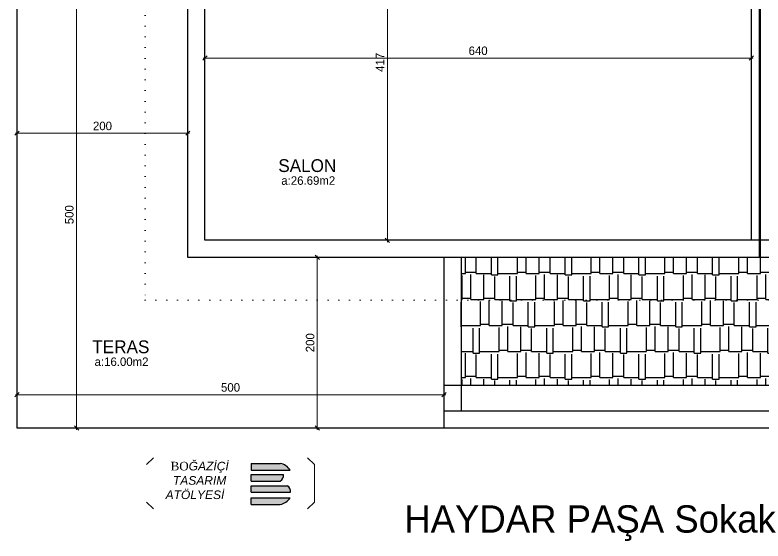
# Model space of a CAD drawing. Header units: centimetres. Extents: x 562865 to 1310255, y -148070 to 32737.
# Drawn here: x 591766 to 592642, y 4167 to 4783 of the extents above; entities that cross this region are included whole.
import ezdxf
from ezdxf.enums import TextEntityAlignment as Align

# ---------------------------------------------------------------- set-up
doc = ezdxf.new("R2010")
doc.units = ezdxf.units.CM
doc.header["$LTSCALE"] = 2.5
doc.linetypes.add('DOT', pattern=[0.25, 0, -0.25])
doc.layers.get('0').update_dxf_attribs({"color": 86})
for name, color, linetype, lineweight in [('_grns-03_Arka', 33, 'Continuous', 0), ('ADAKENARI', 18, 'Continuous', 5), ('DUVAR', 4, 'Continuous', 30), ('GÖRÜNÜŞLER', 96, 'Continuous', 25), ('iç ölçü', 106, 'Continuous', 18), ('kolon', 1, 'Continuous', 53), ('Z_YOL_ADI', 7, 'Continuous', 0)]:
    doc.layers.add(name, color=color, linetype=linetype, lineweight=lineweight)
doc.layers.add('alan', color=7, linetype='Continuous')
doc.layers.add('mahal', color=7, linetype='Continuous')
doc.styles.add('autodim', font='times.ttf')
doc.styles.add('PINAR', font='comic.ttf')
doc.dimstyles.new('TEMİZ ÖLÇÜ', dxfattribs={"dimtxt": 10, "dimasz": 5, "dimexe": 1.8, "dimexo": 0.625, "dimgap": 3, "dimtad": 1, "dimdec": 0, "dimrnd": 0.5, "dimzin": 1, "dimdsep": 46, "dimtxsty": 'PINAR', "dimblk": 'OBLIQUE', "dimcen": 0.9, "dimdle": 2, "dimclrd": 256, "dimclre": 256, "dimclrt": 7, "dimadec": 0, "dimazin": 0, "dimtfac": 1, "dimtdec": 0, "dimtofl": 0, "dimtmove": 2, "dimatfit": 2, "dimfxl": 10, "dimfxlon": 1, "dimlwd": -1, "dimlwe": -1, "dimarcsym": 0})

# ---------------------------------------------------------------- blocks, each defined once
blk = doc.blocks.new('_Oblique')
at = {"color": 0, "linetype": 'ByBlock', "lineweight": -2}
blk.add_line((-0.5, -0.5), (0.5, 0.5), dxfattribs=at)
blk = doc.blocks.new('*D554')
at = {"layer": 'Defpoints', "color": 0}
for p in [(592155.99, 4936.28), (592155.99, 4519.28), (592202.27, 4519.28)]:
    blk.add_point(p, dxfattribs=at)
at = {"layer": 'iç ölçü'}
for p, q in [((592197.27, 4936.28), (592204.07, 4936.28)), ((592202.27, 4938.28), (592202.27, 4517.28)), ((592197.27, 4519.28), (592204.07, 4519.28))]:
    blk.add_line(p, q, dxfattribs=at)
at = {"layer": 'iç ölçü', "linetype": 'ByBlock', "xscale": 5, "yscale": 5, "zscale": 5}
for p, rotation in [((592202.27, 4936.28), 90), ((592202.27, 4519.28), 270)]:
    blk.add_blockref('_Oblique', p, dxfattribs=dict(at, rotation=rotation))
at = {"layer": 'iç ölçü', "color": 7, "insert": (592193.76, 4727.78), "char_height": 10, "attachment_point": 5, "rotation": 90, "style": 'PINAR'}
blk.add_mtext('417', dxfattribs=at)
blk = doc.blocks.new('*D555')
at = {"layer": 'Defpoints', "color": 0}
for p in [(591988.58, 4761.41), (592628.58, 4761.41), (591988.58, 4732.78)]:
    blk.add_point(p, dxfattribs=at)
at = {"layer": 'iç ölçü'}
for p, q in [((592630.58, 4732.78), (591986.58, 4732.78)), ((591988.58, 4737.78), (591988.58, 4730.98)), ((592628.58, 4737.78), (592628.58, 4730.98))]:
    blk.add_line(p, q, dxfattribs=at)
at = {"layer": 'iç ölçü', "linetype": 'ByBlock', "xscale": 5, "yscale": 5, "zscale": 5, "rotation": 180}
blk.add_blockref('_Oblique', (591988.58, 4732.78), dxfattribs=at)
at = {"layer": 'iç ölçü', "linetype": 'ByBlock', "xscale": 5, "yscale": 5, "zscale": 5}
blk.add_blockref('_Oblique', (592628.58, 4732.78), dxfattribs=at)
at = {"layer": 'iç ölçü', "color": 7, "insert": (592308.58, 4741.3), "char_height": 10, "attachment_point": 5, "style": 'PINAR'}
blk.add_mtext('640', dxfattribs=at)
blk = doc.blocks.new('A$C1BDB261E')
at = {"layer": 'DUVAR'}
h = blk.add_hatch(color=41, dxfattribs=at)
h.dxf.hatch_style = 1
h.paths.add_polyline_path([(195.7, 57.1), (210.2, 57.1, 0.202686), (195.7, 66.8), (153.1, 66.8), (153.1, 57.1)])
h.paths.add_polyline_path([(153.1, 50.6), (153.1, 40.9), (195.7, 40.9, 0.299894), (200.5, 50.6), (195.7, 50.6)])
h.paths.add_polyline_path([(210.7, 24.4, 0.299894), (205.8, 34.1), (201, 34.1), (153.1, 34.1), (153.1, 24.4)])
h.paths.add_polyline_path([(195.7, 6.7, 0.202686), (210.2, 16.4), (195.7, 16.4), (153.1, 16.4), (153.1, 6.7)])
at = {"layer": '_grns-03_Arka'}
for p, q in [((0, 65), (10, 75)), ((245.7, 65), (235.7, 75)), ((245.7, 65), (245.7, 10)), ((10, 0), (0, 10)), ((235.7, 0), (245.7, 10))]:
    blk.add_line(p, q, dxfattribs=at)
at = {"layer": 'DUVAR', "color": 41}
for p, q in [((153.1, 66.8), (153.1, 57.1)), ((153.1, 66.8), (195.7, 66.8)), ((153.1, 57.1), (195.7, 57.1)), ((195.7, 57.1), (210.2, 57.1)), ((153.1, 40.9), (153.1, 50.6)), ((153.1, 50.6), (195.7, 50.6)), ((195.7, 50.6), (200.5, 50.6)), ((153.1, 40.9), (195.7, 40.9)), ((153.1, 24.4), (153.1, 34.1)), ((153.1, 34.1), (201, 34.1)), ((201, 34.1), (205.8, 34.1)), ((153.1, 24.4), (210.7, 24.4)), ((153.1, 6.7), (153.1, 16.4)), ((153.1, 16.4), (195.7, 16.4)), ((195.7, 16.4), (210.2, 16.4)), ((153.1, 6.7), (195.7, 6.7))]:
    blk.add_line(p, q, dxfattribs=at)
for centre, radius, start, end in [((191.5, 44.7), 22.4, 33.3943, 79.2256), ((190.8, 49.4), 9.84, 300.0476, 6.8223), ((200.9, 25.6), 9.84, 353.1777, 59.9524), ((191.5, 28.7), 22.4, 280.7744, 326.6057)]:
    blk.add_arc(centre, radius, start, end, dxfattribs=at)
at = {"insert": (22.8, 69.1), "char_height": 12.589, "width": 119.549, "attachment_point": 1, "style": 'autodim'}
blk.add_mtext('\\pi12.452;BO{\\fArial|b0|i1|c162|p34;ĞAZİÇİ \\P\\pi15.789;TASARIM \\P\\pi5.1217;ATÖLYESİ}', dxfattribs=at)
blk = doc.blocks.new('*D612')
at = {"layer": 'Defpoints', "color": 0}
for p in [(591768.58, 4377.59), (592268.58, 4377.59), (591768.58, 4338.37)]:
    blk.add_point(p, dxfattribs=at)
at = {"layer": 'iç ölçü'}
for p, q in [((592270.58, 4338.37), (591766.58, 4338.37)), ((591768.58, 4343.37), (591768.58, 4336.57)), ((592268.58, 4343.37), (592268.58, 4336.57))]:
    blk.add_line(p, q, dxfattribs=at)
at = {"layer": 'iç ölçü', "linetype": 'ByBlock', "xscale": 5, "yscale": 5, "zscale": 5, "rotation": 180}
blk.add_blockref('_Oblique', (591768.58, 4338.37), dxfattribs=at)
at = {"layer": 'iç ölçü', "linetype": 'ByBlock', "xscale": 5, "yscale": 5, "zscale": 5}
blk.add_blockref('_Oblique', (592268.58, 4338.37), dxfattribs=at)
at = {"layer": 'iç ölçü', "color": 7, "insert": (592018.58, 4346.84), "char_height": 10, "attachment_point": 5, "style": 'PINAR'}
blk.add_mtext('500', dxfattribs=at)
blk = doc.blocks.new('*D613')
at = {"layer": 'Defpoints', "color": 0}
for p in [(591838.25, 4799.28), (591868.58, 4799.28), (591852.79, 4299.28)]:
    blk.add_point(p, dxfattribs=at)
at = {"layer": 'iç ölçü'}
for p, q in [((591843.25, 4799.28), (591836.45, 4799.28)), ((591838.25, 4297.28), (591838.25, 4801.28)), ((591843.25, 4299.28), (591836.45, 4299.28))]:
    blk.add_line(p, q, dxfattribs=at)
at = {"layer": 'iç ölçü', "linetype": 'ByBlock', "xscale": 5, "yscale": 5, "zscale": 5}
for p, rotation in [((591838.25, 4799.28), 90), ((591838.25, 4299.28), 270)]:
    blk.add_blockref('_Oblique', p, dxfattribs=dict(at, rotation=rotation))
at = {"layer": 'iç ölçü', "color": 7, "insert": (591829.78, 4549.28), "char_height": 10, "attachment_point": 5, "rotation": 90, "style": 'PINAR'}
blk.add_mtext('500', dxfattribs=at)
blk = doc.blocks.new('*D614')
at = {"layer": 'Defpoints', "color": 0}
for p in [(592085.35, 4499.28), (592085.35, 4299.28), (592120.23, 4299.28)]:
    blk.add_point(p, dxfattribs=at)
at = {"layer": 'iç ölçü'}
for p, q in [((592115.23, 4499.28), (592122.03, 4499.28)), ((592120.23, 4501.28), (592120.23, 4297.28)), ((592115.23, 4299.28), (592122.03, 4299.28))]:
    blk.add_line(p, q, dxfattribs=at)
at = {"layer": 'iç ölçü', "linetype": 'ByBlock', "xscale": 5, "yscale": 5, "zscale": 5}
for p, rotation in [((592120.23, 4499.28), 90), ((592120.23, 4299.28), 270)]:
    blk.add_blockref('_Oblique', p, dxfattribs=dict(at, rotation=rotation))
at = {"layer": 'iç ölçü', "color": 7, "insert": (592111.84, 4399.28), "char_height": 10, "attachment_point": 5, "rotation": 90, "style": 'PINAR'}
blk.add_mtext('200', dxfattribs=at)
blk = doc.blocks.new('*D615')
at = {"layer": 'Defpoints', "color": 0}
for p in [(591768.58, 4644.85), (591768.58, 4623.07), (591968.58, 4623.07)]:
    blk.add_point(p, dxfattribs=at)
at = {"layer": 'iç ölçü'}
for p, q in [((591970.58, 4644.85), (591766.58, 4644.85)), ((591768.58, 4639.85), (591768.58, 4646.65)), ((591968.58, 4639.85), (591968.58, 4646.65))]:
    blk.add_line(p, q, dxfattribs=at)
at = {"layer": 'iç ölçü', "linetype": 'ByBlock', "xscale": 5, "yscale": 5, "zscale": 5, "rotation": 180}
blk.add_blockref('_Oblique', (591768.58, 4644.85), dxfattribs=at)
at = {"layer": 'iç ölçü', "linetype": 'ByBlock', "xscale": 5, "yscale": 5, "zscale": 5}
blk.add_blockref('_Oblique', (591968.58, 4644.85), dxfattribs=at)
at = {"layer": 'iç ölçü', "color": 7, "insert": (591868.58, 4653.24), "char_height": 10, "attachment_point": 5, "style": 'PINAR'}
blk.add_mtext('200', dxfattribs=at)

msp = doc.modelspace()

# ---------------------------------------------------------------- hatches: boundary and pattern name
at = {"layer": 'GÖRÜNÜŞLER'}
h = msp.add_hatch(dxfattribs=at)
h.set_pattern_fill('AR-RSHKE,_O', color=256, scale=0.1)
h.set_pattern_definition([(0, (0, 0), (64.77, 30.48), [15.24, -12.7, 17.78, -7.62, 22.86, -10.16]), (0, (15.24, 1.27), (64.77, 30.48), [12.7, -48.26, 10.16, -15.24]), (0, (45.72, -1.905), (64.77, 30.48), [7.62, -78.74]), (90, (0, 0), (-21.59, 30.48), [29.21, -92.71]), (90, (15.24, 0), (-21.59, 30.48), [28.575, -93.345]), (90, (27.94, 0), (-21.59, 30.48), [26.67, -95.25]), (90, (45.72, -1.905), (-21.59, 30.48), [29.21, -92.71]), (90, (53.34, -1.905), (-21.59, 30.48), [29.21, -92.71]), (90, (76.2, 0), (-21.59, 30.48), [27.94, -93.98])])
h.paths.add_polyline_path([(592988.58, 4449.28), (592288.58, 4449.28), (592288.58, 4349.28), (592988.58, 4349.28)])
h.paths.add_polyline_path([(592988.58, 4499.28), (592288.58, 4499.28), (592288.58, 4449.28), (592988.58, 4449.28)])

# ---------------------------------------------------------------- linework, layer by layer
at = {"layer": 'ADAKENARI', "color": 2, "linetype": 'DOT', "ltscale": 20}
msp.add_lwpolyline([(593358.58, 6723.28), (591918.58, 6723.28), (591918.58, 4449.28), (593358.58, 4449.28)], close=True, dxfattribs=at)
at = {"layer": 'DUVAR'}
for p, q in [((591768.58, 4299.28), (591768.58, 6873.28)), ((591968.58, 4499.28), (591968.58, 6673.28)), ((591988.58, 4519.28), (591988.58, 6653.28)), ((592628.58, 5316.28), (592628.58, 4519.28)), ((593288.58, 4519.28), (591988.58, 4519.28)), ((593308.58, 4499.28), (591968.58, 4499.28)), ((592268.58, 4499.28), (592268.58, 4299.28)), ((592288.58, 4499.28), (592288.58, 4319.28)), ((593008.58, 4349.28), (592268.58, 4349.28)), ((593008.58, 4319.28), (592268.58, 4319.28)), ((593508.58, 4299.28), (591768.58, 4299.28))]:
    msp.add_line(p, q, dxfattribs=at)
at = {"layer": 'kolon', "color": 6, "lineweight": 140}
msp.add_line((592638.58, 5326.28), (592638.58, 4499.28), dxfattribs=at)

# ---------------------------------------------------------------- block references
at = {"layer": 'iç ölçü', "xscale": 0.8000000000029104, "yscale": 0.8000000000001819, "zscale": 0.8}
msp.add_blockref('A$C1BDB261E', (591920.21, 4204.48), dxfattribs=at)

# ---------------------------------------------------------------- texts
at = {"layer": 'alan', "style": 'PINAR'}
for s, p in [('a:26.69m2', (592109.64, 4584.31)), ('a:16.00m2', (591890.92, 4372.02))]:
    msp.add_text(s, height=10, dxfattribs=at).set_placement(p, align=Align.CENTER)
at = {"layer": 'mahal', "style": 'PINAR'}
for s, p in [('SALON', (592108.5, 4599.31)), ('TERAS', (591890.09, 4387.02))]:
    msp.add_text(s, height=15, dxfattribs=at).set_placement(p, align=Align.CENTER)
at = {"layer": 'Z_YOL_ADI', "style": 'PINAR'}
msp.add_text('HAYDAR PAŞA Sokak', height=32, dxfattribs=at).set_placement((592222.1, 4176.78))

# ---------------------------------------------------------------- dimensions: what is measured, and where the dimension line sits
at = {"layer": 'iç ölçü'}
for base, p1, p2, angle, picture, middle in [((592202.27, 4519.28), (592155.99, 4936.28), (592155.99, 4519.28), 90, '*D554', (592193.76, 4727.78)), ((591838.25, 4799.28), (591852.79, 4299.28), (591868.58, 4799.28), 90, '*D613', (591829.78, 4549.28)), ((591988.58, 4732.78), (592628.58, 4761.41), (591988.58, 4761.41), 180, '*D555', (592308.58, 4741.3)), ((591768.58, 4644.85), (591968.58, 4623.07), (591768.58, 4623.07), 180, '*D615', (591868.58, 4653.24)), ((592120.23, 4299.28), (592085.35, 4499.28), (592085.35, 4299.28), 90, '*D614', (592111.84, 4399.28)), ((591768.58, 4338.37), (592268.58, 4377.59), (591768.58, 4377.59), 180, '*D612', (592018.58, 4346.84))]:
    dim = msp.add_linear_dim(base=base, p1=p1, p2=p2, angle=angle, dimstyle='TEMİZ ÖLÇÜ', override={"dimfxl": 5, "dimarcsym": 1}, dxfattribs=at)
    dim.commit()
    dim.dimension.update_dxf_attribs({"geometry": picture, "text_midpoint": middle})

doc.saveas('drawing.dxf')
